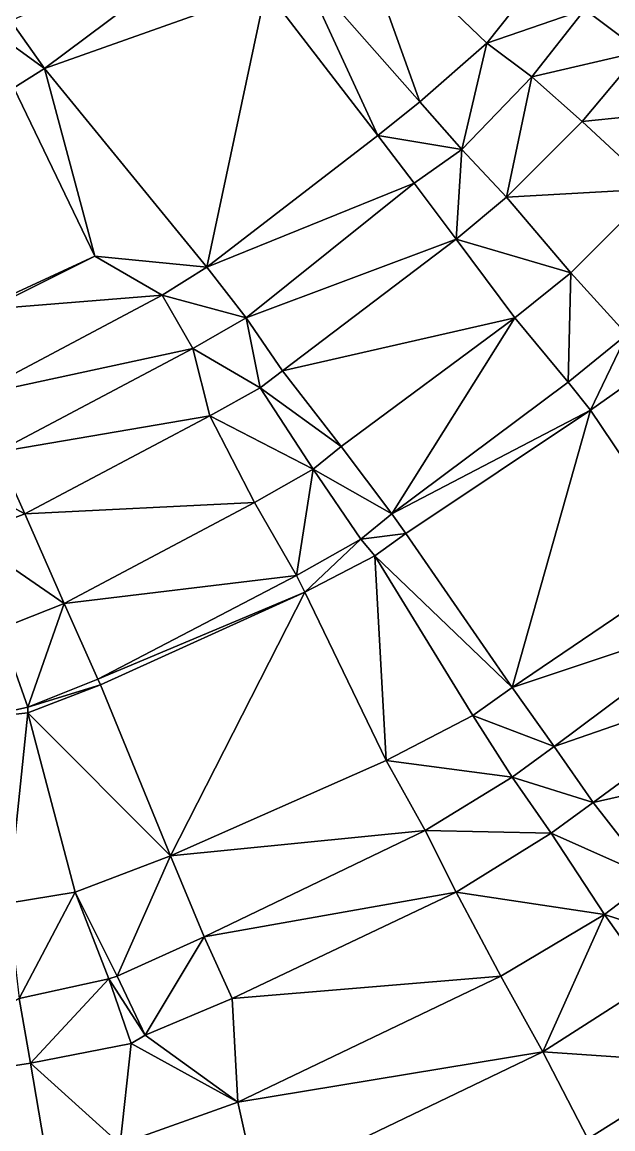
# Model space of a CAD drawing. Header units: millimetres. Extents: x 279405 to 280904, y 534349 to 535918.
# Drawn here: x 280245.5 to 280351, y 534902.3 to 535099.8 of the extents above; entities that cross this region are included whole.
import ezdxf

# ---------------------------------------------------------------- set-up
doc = ezdxf.new("R2010")
doc.units = ezdxf.units.MM
doc.layers.add('Карьер_конец_отработки', color=1, linetype='Continuous')

msp = doc.modelspace()

# ---------------------------------------------------------------- linework, layer by layer
at = {"layer": 'Карьер_конец_отработки', "color": 21, "true_color": 0xff914f}
for points in [[(280249.499989, 535091.5, -319.999987), (280286.999989, 535119.5, -319.999987), (280243.499989, 535100, -349.999987), (280249.499989, 535091.5, -319.999987)], [(280288.999989, 535105.5, -319.999987), (280286.999989, 535119.5, -319.999987), (280249.499989, 535091.5, -319.999987), (280288.999989, 535105.5, -319.999987)], [(280316.499989, 535085.5, -319.240007), (280304.499989, 535119, -318.050005), (280294.999989, 535110, -319.240007), (280316.499989, 535085.5, -319.240007)], [(280316.499989, 535085.5, -319.240007), (280328.499989, 535096, -318.050005), (280304.499989, 535119, -318.050005), (280316.499989, 535085.5, -319.240007)], [(280328.499989, 535096, -318.050005), (280337.999989, 535108, -316.879991), (280304.499989, 535119, -318.050005), (280328.499989, 535096, -318.050005)], [(280308.999989, 535079.5, -319.999987), (280294.999989, 535110, -319.240007), (280288.999989, 535105.5, -319.999987), (280308.999989, 535079.5, -319.999987)], [(280308.999989, 535079.5, -319.999987), (280316.499989, 535085.5, -319.240007), (280294.999989, 535110, -319.240007), (280308.999989, 535079.5, -319.999987)], [(280345.999989, 535102, -289.999987), (280337.999989, 535108, -316.879991), (280328.499989, 535096, -318.050005), (280345.999989, 535102, -289.999987)], [(280278.499989, 535056.000004, -319.999987), (280288.999989, 535105.5, -319.999987), (280249.499989, 535091.5, -319.999987), (280278.499989, 535056.000004, -319.999987)], [(280308.999989, 535079.5, -319.999987), (280288.999989, 535105.5, -319.999987), (280278.499989, 535056.000004, -319.999987), (280308.999989, 535079.5, -319.999987)], [(280355.999989, 535094.5, -289.999987), (280362.999989, 535105.5, -289.999987), (280345.999989, 535102, -289.999987), (280355.999989, 535094.5, -289.999987)], [(280336.499989, 535090, -289.999987), (280345.999989, 535102, -289.999987), (280328.499989, 535096, -318.050005), (280336.499989, 535090, -289.999987)], [(280355.999989, 535094.5, -289.999987), (280345.999989, 535102, -289.999987), (280336.499989, 535090, -289.999987), (280355.999989, 535094.5, -289.999987)], [(280249.499989, 535091.5, -319.999987), (280243.499989, 535100, -349.999987), (280240.065602, 535098.282798, -349.999987), (280249.499989, 535091.5, -319.999987)], [(280243.999989, 535088, -319.999987), (280249.499989, 535091.5, -319.999987), (280240.065602, 535098.282798, -349.999987), (280243.999989, 535088, -319.999987)], [(280323.999989, 535077, -289.999987), (280328.499989, 535096, -318.050005), (280316.499989, 535085.5, -319.240007), (280323.999989, 535077, -289.999987)], [(280336.499989, 535090, -289.999987), (280328.499989, 535096, -318.050005), (280323.999989, 535077, -289.999987), (280336.499989, 535090, -289.999987)], [(280345.499989, 535082, -289.999987), (280355.999989, 535094.5, -289.999987), (280336.499989, 535090, -289.999987), (280345.499989, 535082, -289.999987)], [(280369.999989, 535084.5, -259.999987), (280355.999989, 535094.5, -289.999987), (280345.499989, 535082, -289.999987), (280369.999989, 535084.5, -259.999987)], [(280258.499989, 535058.000004, -319.999987), (280249.499989, 535091.5, -319.999987), (280243.999989, 535088, -319.999987), (280258.499989, 535058.000004, -319.999987)], [(280258.499989, 535058.000004, -319.999987), (280278.499989, 535056.000004, -319.999987), (280249.499989, 535091.5, -319.999987), (280258.499989, 535058.000004, -319.999987)], [(280331.999989, 535068.500004, -289.999987), (280336.499989, 535090, -289.999987), (280323.999989, 535077, -289.999987), (280331.999989, 535068.500004, -289.999987)], [(280345.499989, 535082, -289.999987), (280336.499989, 535090, -289.999987), (280331.999989, 535068.500004, -289.999987), (280345.499989, 535082, -289.999987)], [(280258.499989, 535058.000004, -319.999987), (280243.999989, 535088, -319.999987), (280238.999989, 535049.000004, -322.120012), (280258.499989, 535058.000004, -319.999987)], [(280323.999989, 535077, -289.999987), (280316.499989, 535085.5, -319.240007), (280308.999989, 535079.5, -319.999987), (280323.999989, 535077, -289.999987)], [(280358.499989, 535070.000004, -259.999987), (280369.999989, 535084.5, -259.999987), (280345.499989, 535082, -289.999987), (280358.499989, 535070.000004, -259.999987)], [(280358.499989, 535070.000004, -259.999987), (280345.499989, 535082, -289.999987), (280331.999989, 535068.500004, -289.999987), (280358.499989, 535070.000004, -259.999987)], [(280315.499989, 535071.000004, -289.999987), (280308.999989, 535079.5, -319.999987), (280278.499989, 535056.000004, -319.999987), (280315.499989, 535071.000004, -289.999987)], [(280315.499989, 535071.000004, -289.999987), (280323.999989, 535077, -289.999987), (280308.999989, 535079.5, -319.999987), (280315.499989, 535071.000004, -289.999987)], [(280322.999989, 535061.000004, -289.999987), (280323.999989, 535077, -289.999987), (280315.499989, 535071.000004, -289.999987), (280322.999989, 535061.000004, -289.999987)], [(280331.999989, 535068.500004, -289.999987), (280323.999989, 535077, -289.999987), (280322.999989, 535061.000004, -289.999987), (280331.999989, 535068.500004, -289.999987)], [(280285.499989, 535047.000004, -289.999987), (280315.499989, 535071.000004, -289.999987), (280278.499989, 535056.000004, -319.999987), (280285.499989, 535047.000004, -289.999987)], [(280322.999989, 535061.000004, -289.999987), (280315.499989, 535071.000004, -289.999987), (280285.499989, 535047.000004, -289.999987), (280322.999989, 535061.000004, -289.999987)], [(280343.499989, 535055.000004, -259.999987), (280358.499989, 535070.000004, -259.999987), (280331.999989, 535068.500004, -289.999987), (280343.499989, 535055.000004, -259.999987)], [(280353.499989, 535044.000004, -259.999987), (280358.499989, 535070.000004, -259.999987), (280343.499989, 535055.000004, -259.999987), (280353.499989, 535044.000004, -259.999987)], [(280343.499989, 535055.000004, -259.999987), (280331.999989, 535068.500004, -289.999987), (280322.999989, 535061.000004, -289.999987), (280343.499989, 535055.000004, -259.999987)], [(280291.999989, 535037.500004, -289.999987), (280322.999989, 535061.000004, -289.999987), (280285.499989, 535047.000004, -289.999987), (280291.999989, 535037.500004, -289.999987)], [(280333.499989, 535047.000004, -259.999987), (280322.999989, 535061.000004, -289.999987), (280291.999989, 535037.500004, -289.999987), (280333.499989, 535047.000004, -259.999987)], [(280333.499989, 535047.000004, -259.999987), (280343.499989, 535055.000004, -259.999987), (280322.999989, 535061.000004, -289.999987), (280333.499989, 535047.000004, -259.999987)], [(280239.499989, 535048.500004, -319.999987), (280258.499989, 535058.000004, -319.999987), (280238.999989, 535049.000004, -322.120012), (280239.499989, 535048.500004, -319.999987)], [(280270.499989, 535051.000004, -319.999987), (280258.499989, 535058.000004, -319.999987), (280239.499989, 535048.500004, -319.999987), (280270.499989, 535051.000004, -319.999987)], [(280270.499989, 535051.000004, -319.999987), (280278.499989, 535056.000004, -319.999987), (280258.499989, 535058.000004, -319.999987), (280270.499989, 535051.000004, -319.999987)], [(280285.499989, 535047.000004, -289.999987), (280278.499989, 535056.000004, -319.999987), (280270.499989, 535051.000004, -319.999987), (280285.499989, 535047.000004, -289.999987)], [(280342.999989, 535035.500004, -259.999987), (280343.499989, 535055.000004, -259.999987), (280333.499989, 535047.000004, -259.999987), (280342.999989, 535035.500004, -259.999987)], [(280353.499989, 535044.000004, -259.999987), (280343.499989, 535055.000004, -259.999987), (280342.999989, 535035.500004, -259.999987), (280353.499989, 535044.000004, -259.999987)], [(280275.999989, 535041.500004, -289.999987), (280270.499989, 535051.000004, -319.999987), (280236.499989, 535033.000004, -319.999987), (280275.999989, 535041.500004, -289.999987)], [(280270.499989, 535051.000004, -319.999987), (280239.499989, 535048.500004, -319.999987), (280236.499989, 535033.000004, -319.999987), (280270.499989, 535051.000004, -319.999987)], [(280275.999989, 535041.500004, -289.999987), (280285.499989, 535047.000004, -289.999987), (280270.499989, 535051.000004, -319.999987), (280275.999989, 535041.500004, -289.999987)], [(280287.999989, 535034.500004, -289.999987), (280285.499989, 535047.000004, -289.999987), (280275.999989, 535041.500004, -289.999987), (280287.999989, 535034.500004, -289.999987)], [(280287.999989, 535034.500004, -289.999987), (280291.999989, 535037.500004, -289.999987), (280285.499989, 535047.000004, -289.999987), (280287.999989, 535034.500004, -289.999987)], [(280302.499989, 535024.000004, -259.999987), (280333.499989, 535047.000004, -259.999987), (280291.999989, 535037.500004, -289.999987), (280302.499989, 535024.000004, -259.999987)], [(280311.499989, 535012.000004, -259.999987), (280333.499989, 535047.000004, -259.999987), (280302.499989, 535024.000004, -259.999987), (280311.499989, 535012.000004, -259.999987)], [(280342.999989, 535035.500004, -259.999987), (280333.499989, 535047.000004, -259.999987), (280311.499989, 535012.000004, -259.999987), (280342.999989, 535035.500004, -259.999987)], [(280346.999989, 535030.500004, -248.810015), (280353.499989, 535044.000004, -259.999987), (280342.999989, 535035.500004, -259.999987), (280346.999989, 535030.500004, -248.810015)], [(280358.999989, 535039.000004, -247.550005), (280353.499989, 535044.000004, -259.999987), (280346.999989, 535030.500004, -248.810015), (280358.999989, 535039.000004, -247.550005)], [(280240.999989, 535023.000004, -289.999987), (280275.999989, 535041.500004, -289.999987), (280236.499989, 535033.000004, -319.999987), (280240.999989, 535023.000004, -289.999987)], [(280278.999989, 535029.500004, -289.999987), (280275.999989, 535041.500004, -289.999987), (280240.999989, 535023.000004, -289.999987), (280278.999989, 535029.500004, -289.999987)], [(280278.999989, 535029.500004, -289.999987), (280287.999989, 535034.500004, -289.999987), (280275.999989, 535041.500004, -289.999987), (280278.999989, 535029.500004, -289.999987)], [(280302.499989, 535024.000004, -259.999987), (280291.999989, 535037.500004, -289.999987), (280287.999989, 535034.500004, -289.999987), (280302.499989, 535024.000004, -259.999987)], [(280365.499989, 535003.000004, -248.810015), (280358.999989, 535039.000004, -247.550005), (280346.999989, 535030.500004, -248.810015), (280365.499989, 535003.000004, -248.810015)], [(280346.999989, 535030.500004, -248.810015), (280342.999989, 535035.500004, -259.999987), (280311.499989, 535012.000004, -259.999987), (280346.999989, 535030.500004, -248.810015)], [(280297.499989, 535020.000004, -259.999987), (280287.999989, 535034.500004, -289.999987), (280278.999989, 535029.500004, -289.999987), (280297.499989, 535020.000004, -259.999987)], [(280297.499989, 535020.000004, -259.999987), (280302.499989, 535024.000004, -259.999987), (280287.999989, 535034.500004, -289.999987), (280297.499989, 535020.000004, -259.999987)], [(280245.999989, 535012.000004, -289.999987), (280278.999989, 535029.500004, -289.999987), (280240.999989, 535023.000004, -289.999987), (280245.999989, 535012.000004, -289.999987)], [(280286.999989, 535014.000004, -259.999987), (280278.999989, 535029.500004, -289.999987), (280245.999989, 535012.000004, -289.999987), (280286.999989, 535014.000004, -259.999987)], [(280286.999989, 535014.000004, -259.999987), (280297.499989, 535020.000004, -259.999987), (280278.999989, 535029.500004, -289.999987), (280286.999989, 535014.000004, -259.999987)], [(280313.999989, 535008.500004, -252.400011), (280346.999989, 535030.500004, -248.810015), (280311.499989, 535012.000004, -259.999987), (280313.999989, 535008.500004, -252.400011)], [(280332.999989, 534981.000004, -252.400011), (280346.999989, 535030.500004, -248.810015), (280313.999989, 535008.500004, -252.400011), (280332.999989, 534981.000004, -252.400011)], [(280365.499989, 535003.000004, -248.810015), (280346.999989, 535030.500004, -248.810015), (280332.999989, 534981.000004, -252.400011), (280365.499989, 535003.000004, -248.810015)], [(280311.499989, 535012.000004, -259.999987), (280302.499989, 535024.000004, -259.999987), (280297.499989, 535020.000004, -259.999987), (280311.499989, 535012.000004, -259.999987)], [(280245.999989, 535012.000004, -289.999987), (280240.999989, 535023.000004, -289.999987), (280231.999989, 535019.500004, -289.999987), (280245.999989, 535012.000004, -289.999987)], [(280294.499989, 535001.000004, -259.999987), (280297.499989, 535020.000004, -259.999987), (280286.999989, 535014.000004, -259.999987), (280294.499989, 535001.000004, -259.999987)], [(280305.999989, 535007.500004, -259.999987), (280297.499989, 535020.000004, -259.999987), (280294.499989, 535001.000004, -259.999987), (280305.999989, 535007.500004, -259.999987)], [(280305.999989, 535007.500004, -259.999987), (280311.499989, 535012.000004, -259.999987), (280297.499989, 535020.000004, -259.999987), (280305.999989, 535007.500004, -259.999987)], [(280235.499989, 535008.000004, -289.999987), (280245.999989, 535012.000004, -289.999987), (280231.999989, 535019.500004, -289.999987), (280235.499989, 535008.000004, -289.999987)], [(280252.999989, 534996.000004, -259.999987), (280286.999989, 535014.000004, -259.999987), (280245.999989, 535012.000004, -289.999987), (280252.999989, 534996.000004, -259.999987)], [(280294.499989, 535001.000004, -259.999987), (280286.999989, 535014.000004, -259.999987), (280252.999989, 534996.000004, -259.999987), (280294.499989, 535001.000004, -259.999987)], [(280252.999989, 534996.000004, -259.999987), (280245.999989, 535012.000004, -289.999987), (280235.499989, 535008.000004, -289.999987), (280252.999989, 534996.000004, -259.999987)], [(280313.999989, 535008.500004, -252.400011), (280311.499989, 535012.000004, -259.999987), (280305.999989, 535007.500004, -259.999987), (280313.999989, 535008.500004, -252.400011)], [(280241.499989, 534991.500004, -259.999987), (280252.999989, 534996.000004, -259.999987), (280235.499989, 535008.000004, -289.999987), (280241.499989, 534991.500004, -259.999987)], [(280308.499989, 535004.500004, -253.060015), (280313.999989, 535008.500004, -252.400011), (280305.999989, 535007.500004, -259.999987), (280308.499989, 535004.500004, -253.060015)], [(280332.999989, 534981.000004, -252.400011), (280313.999989, 535008.500004, -252.400011), (280308.499989, 535004.500004, -253.060015), (280332.999989, 534981.000004, -252.400011)], [(280295.999989, 534998.000004, -254.259996), (280305.999989, 535007.500004, -259.999987), (280294.499989, 535001.000004, -259.999987), (280295.999989, 534998.000004, -254.259996)], [(280308.499989, 535004.500004, -253.060015), (280305.999989, 535007.500004, -259.999987), (280295.999989, 534998.000004, -254.259996), (280308.499989, 535004.500004, -253.060015)], [(280310.499989, 534968.000004, -254.259996), (280308.499989, 535004.500004, -253.060015), (280295.999989, 534998.000004, -254.259996), (280310.499989, 534968.000004, -254.259996)], [(280310.499989, 534968.000004, -254.259996), (280325.999989, 534976.000004, -253.060015), (280308.499989, 535004.500004, -253.060015), (280310.499989, 534968.000004, -254.259996)], [(280325.999989, 534976.000004, -253.060015), (280332.999989, 534981.000004, -252.400011), (280308.499989, 535004.500004, -253.060015), (280325.999989, 534976.000004, -253.060015)], [(280371.999989, 534994.000004, -229.999987), (280365.499989, 535003.000004, -248.810015), (280332.999989, 534981.000004, -252.400011), (280371.999989, 534994.000004, -229.999987)], [(280258.999989, 534982.500004, -259.999987), (280294.499989, 535001.000004, -259.999987), (280252.999989, 534996.000004, -259.999987), (280258.999989, 534982.500004, -259.999987)], [(280295.999989, 534998.000004, -254.259996), (280294.499989, 535001.000004, -259.999987), (280258.999989, 534982.500004, -259.999987), (280295.999989, 534998.000004, -254.259996)], [(280259.499989, 534981.500004, -257.93001), (280295.999989, 534998.000004, -254.259996), (280258.999989, 534982.500004, -259.999987), (280259.499989, 534981.500004, -257.93001)], [(280271.999989, 534951.000004, -257.93001), (280295.999989, 534998.000004, -254.259996), (280259.499989, 534981.500004, -257.93001), (280271.999989, 534951.000004, -257.93001)], [(280310.499989, 534968.000004, -254.259996), (280295.999989, 534998.000004, -254.259996), (280271.999989, 534951.000004, -257.93001), (280310.499989, 534968.000004, -254.259996)], [(280246.499989, 534977.500004, -259.999987), (280252.999989, 534996.000004, -259.999987), (280241.499989, 534991.500004, -259.999987), (280246.499989, 534977.500004, -259.999987)], [(280258.999989, 534982.500004, -259.999987), (280252.999989, 534996.000004, -259.999987), (280246.499989, 534977.500004, -259.999987), (280258.999989, 534982.500004, -259.999987)], [(280340.499989, 534970.500004, -229.999987), (280371.999989, 534994.000004, -229.999987), (280332.999989, 534981.000004, -252.400011), (280340.499989, 534970.500004, -229.999987)], [(280379.499989, 534984.000004, -229.999987), (280371.999989, 534994.000004, -229.999987), (280340.499989, 534970.500004, -229.999987), (280379.499989, 534984.000004, -229.999987)], [(280246.499989, 534977.500004, -259.999987), (280241.499989, 534991.500004, -259.999987), (280237.499989, 534975.500004, -259.999987), (280246.499989, 534977.500004, -259.999987)], [(280259.499989, 534981.500004, -257.93001), (280258.999989, 534982.500004, -259.999987), (280246.499989, 534977.500004, -259.999987), (280259.499989, 534981.500004, -257.93001)], [(280347.499989, 534960.500004, -229.999987), (280379.499989, 534984.000004, -229.999987), (280340.499989, 534970.500004, -229.999987), (280347.499989, 534960.500004, -229.999987)], [(280389.499989, 534970.000004, -199.999987), (280379.499989, 534984.000004, -229.999987), (280347.499989, 534960.500004, -229.999987), (280389.499989, 534970.000004, -199.999987)], [(280271.999989, 534951.000004, -257.93001), (280259.499989, 534981.500004, -257.93001), (280246.499989, 534976.500004, -259.199999), (280271.999989, 534951.000004, -257.93001)], [(280259.499989, 534981.500004, -257.93001), (280246.499989, 534977.500004, -259.999987), (280246.499989, 534976.500004, -259.199999), (280259.499989, 534981.500004, -257.93001)], [(280340.499989, 534970.500004, -229.999987), (280332.999989, 534981.000004, -252.400011), (280325.999989, 534976.000004, -253.060015), (280340.499989, 534970.500004, -229.999987)], [(280246.499989, 534976.500004, -259.199999), (280246.499989, 534977.500004, -259.999987), (280237.499989, 534975.500004, -259.999987), (280246.499989, 534976.500004, -259.199999)], [(280242.999989, 534942.500004, -259.999987), (280246.499989, 534976.500004, -259.199999), (280237.499989, 534975.500004, -259.999987), (280242.999989, 534942.500004, -259.999987)], [(280254.999989, 534944.500004, -259.199999), (280246.499989, 534976.500004, -259.199999), (280242.999989, 534942.500004, -259.999987), (280254.999989, 534944.500004, -259.199999)], [(280254.999989, 534944.500004, -259.199999), (280271.999989, 534951.000004, -257.93001), (280246.499989, 534976.500004, -259.199999), (280254.999989, 534944.500004, -259.199999)], [(280332.999989, 534965.000004, -229.999987), (280325.999989, 534976.000004, -253.060015), (280310.499989, 534968.000004, -254.259996), (280332.999989, 534965.000004, -229.999987)], [(280332.999989, 534965.000004, -229.999987), (280340.499989, 534970.500004, -229.999987), (280325.999989, 534976.000004, -253.060015), (280332.999989, 534965.000004, -229.999987)], [(280347.499989, 534960.500004, -229.999987), (280340.499989, 534970.500004, -229.999987), (280332.999989, 534965.000004, -229.999987), (280347.499989, 534960.500004, -229.999987)], [(280357.999989, 534947.000004, -199.999987), (280389.499989, 534970.000004, -199.999987), (280347.499989, 534960.500004, -229.999987), (280357.999989, 534947.000004, -199.999987)], [(280317.499989, 534955.500004, -229.999987), (280310.499989, 534968.000004, -254.259996), (280271.999989, 534951.000004, -257.93001), (280317.499989, 534955.500004, -229.999987)], [(280317.499989, 534955.500004, -229.999987), (280332.999989, 534965.000004, -229.999987), (280310.499989, 534968.000004, -254.259996), (280317.499989, 534955.500004, -229.999987)], [(280339.999989, 534955.000004, -229.999987), (280332.999989, 534965.000004, -229.999987), (280317.499989, 534955.500004, -229.999987), (280339.999989, 534955.000004, -229.999987)], [(280339.999989, 534955.000004, -229.999987), (280347.499989, 534960.500004, -229.999987), (280332.999989, 534965.000004, -229.999987), (280339.999989, 534955.000004, -229.999987)], [(280357.999989, 534947.000004, -199.999987), (280347.499989, 534960.500004, -229.999987), (280339.999989, 534955.000004, -229.999987), (280357.999989, 534947.000004, -199.999987)], [(280277.999989, 534936.500004, -229.999987), (280317.499989, 534955.500004, -229.999987), (280271.999989, 534951.000004, -257.93001), (280277.999989, 534936.500004, -229.999987)], [(280322.999989, 534944.500004, -229.999987), (280317.499989, 534955.500004, -229.999987), (280277.999989, 534936.500004, -229.999987), (280322.999989, 534944.500004, -229.999987)], [(280322.999989, 534944.500004, -229.999987), (280339.999989, 534955.000004, -229.999987), (280317.499989, 534955.500004, -229.999987), (280322.999989, 534944.500004, -229.999987)], [(280349.499989, 534940.500004, -199.999987), (280339.999989, 534955.000004, -229.999987), (280322.999989, 534944.500004, -229.999987), (280349.499989, 534940.500004, -199.999987)], [(280349.499989, 534940.500004, -199.999987), (280357.999989, 534947.000004, -199.999987), (280339.999989, 534955.000004, -229.999987), (280349.499989, 534940.500004, -199.999987)], [(280262.499989, 534929.500004, -229.999987), (280271.999989, 534951.000004, -257.93001), (280254.999989, 534944.500004, -259.199999), (280262.499989, 534929.500004, -229.999987)], [(280277.999989, 534936.500004, -229.999987), (280271.999989, 534951.000004, -257.93001), (280262.499989, 534929.500004, -229.999987), (280277.999989, 534936.500004, -229.999987)], [(280366.499989, 534935.000004, -199.999987), (280357.999989, 534947.000004, -199.999987), (280349.499989, 534940.500004, -199.999987), (280366.499989, 534935.000004, -199.999987)], [(280244.999989, 534925.500004, -229.999987), (280254.999989, 534944.500004, -259.199999), (280242.999989, 534942.500004, -259.999987), (280244.999989, 534925.500004, -229.999987)], [(280260.999989, 534929.000004, -229.999987), (280254.999989, 534944.500004, -259.199999), (280244.999989, 534925.500004, -229.999987), (280260.999989, 534929.000004, -229.999987)], [(280260.999989, 534929.000004, -229.999987), (280262.499989, 534929.500004, -229.999987), (280254.999989, 534944.500004, -259.199999), (280260.999989, 534929.000004, -229.999987)], [(280282.999989, 534925.500004, -229.999987), (280322.999989, 534944.500004, -229.999987), (280277.999989, 534936.500004, -229.999987), (280282.999989, 534925.500004, -229.999987)], [(280330.999989, 534929.500004, -199.999987), (280322.999989, 534944.500004, -229.999987), (280282.999989, 534925.500004, -229.999987), (280330.999989, 534929.500004, -199.999987)], [(280330.999989, 534929.500004, -199.999987), (280349.499989, 534940.500004, -199.999987), (280322.999989, 534944.500004, -229.999987), (280330.999989, 534929.500004, -199.999987)], [(280338.499989, 534916.000004, -199.999987), (280349.499989, 534940.500004, -199.999987), (280330.999989, 534929.500004, -199.999987), (280338.499989, 534916.000004, -199.999987)], [(280357.999989, 534928.500004, -199.999987), (280349.499989, 534940.500004, -199.999987), (280338.499989, 534916.000004, -199.999987), (280357.999989, 534928.500004, -199.999987)], [(280357.999989, 534928.500004, -199.999987), (280366.499989, 534935.000004, -199.999987), (280349.499989, 534940.500004, -199.999987), (280357.999989, 534928.500004, -199.999987)], [(280267.499989, 534919.000004, -229.999987), (280277.999989, 534936.500004, -229.999987), (280262.499989, 534929.500004, -229.999987), (280267.499989, 534919.000004, -229.999987)], [(280282.999989, 534925.500004, -229.999987), (280277.999989, 534936.500004, -229.999987), (280267.499989, 534919.000004, -229.999987), (280282.999989, 534925.500004, -229.999987)], [(280246.999989, 534914.000004, -229.999987), (280260.999989, 534929.000004, -229.999987), (280244.999989, 534925.500004, -229.999987), (280246.999989, 534914.000004, -229.999987)], [(280264.999989, 534917.500004, -229.999987), (280260.999989, 534929.000004, -229.999987), (280246.999989, 534914.000004, -229.999987), (280264.999989, 534917.500004, -229.999987)], [(280267.499989, 534919.000004, -229.999987), (280262.499989, 534929.500004, -229.999987), (280260.999989, 534929.000004, -229.999987), (280267.499989, 534919.000004, -229.999987)], [(280264.999989, 534917.500004, -229.999987), (280267.499989, 534919.000004, -229.999987), (280260.999989, 534929.000004, -229.999987), (280264.999989, 534917.500004, -229.999987)], [(280283.999989, 534907.000004, -199.999987), (280330.999989, 534929.500004, -199.999987), (280282.999989, 534925.500004, -229.999987), (280283.999989, 534907.000004, -199.999987)], [(280338.499989, 534916.000004, -199.999987), (280330.999989, 534929.500004, -199.999987), (280283.999989, 534907.000004, -199.999987), (280338.499989, 534916.000004, -199.999987)], [(280367.999989, 534914.000004, -169.999987), (280357.999989, 534928.500004, -199.999987), (280338.499989, 534916.000004, -199.999987), (280367.999989, 534914.000004, -169.999987)], [(280246.999989, 534914.000004, -229.999987), (280244.999989, 534925.500004, -229.999987), (280217.999989, 534909.500004, -229.999987), (280246.999989, 534914.000004, -229.999987)], [(280283.999989, 534907.000004, -199.999987), (280282.999989, 534925.500004, -229.999987), (280267.499989, 534919.000004, -229.999987), (280283.999989, 534907.000004, -199.999987)], [(280283.999989, 534907.000004, -199.999987), (280267.499989, 534919.000004, -229.999987), (280264.999989, 534917.500004, -229.999987), (280283.999989, 534907.000004, -199.999987)], [(280262.999989, 534899.500004, -199.999987), (280264.999989, 534917.500004, -229.999987), (280246.999989, 534914.000004, -229.999987), (280262.999989, 534899.500004, -199.999987)], [(280283.999989, 534907.000004, -199.999987), (280264.999989, 534917.500004, -229.999987), (280262.999989, 534899.500004, -199.999987), (280283.999989, 534907.000004, -199.999987)], [(280287.499989, 534891.500004, -199.999987), (280338.499989, 534916.000004, -199.999987), (280283.999989, 534907.000004, -199.999987), (280287.499989, 534891.500004, -199.999987)], [(280346.499989, 534900.500004, -169.999987), (280338.499989, 534916.000004, -199.999987), (280287.499989, 534891.500004, -199.999987), (280346.499989, 534900.500004, -169.999987)], [(280346.499989, 534900.500004, -169.999987), (280367.999989, 534914.000004, -169.999987), (280338.499989, 534916.000004, -199.999987), (280346.499989, 534900.500004, -169.999987)], [(280249.999989, 534896.500004, -199.999987), (280246.999989, 534914.000004, -229.999987), (280217.999989, 534909.500004, -229.999987), (280249.999989, 534896.500004, -199.999987)], [(280249.999989, 534896.500004, -199.999987), (280262.999989, 534899.500004, -199.999987), (280246.999989, 534914.000004, -229.999987), (280249.999989, 534896.500004, -199.999987)], [(280376.999989, 534902.000004, -169.999987), (280367.999989, 534914.000004, -169.999987), (280346.499989, 534900.500004, -169.999987), (280376.999989, 534902.000004, -169.999987)], [(280219.499989, 534892.000004, -199.999987), (280249.999989, 534896.500004, -199.999987), (280217.999989, 534909.500004, -229.999987), (280219.499989, 534892.000004, -199.999987)], [(280287.499989, 534891.500004, -199.999987), (280283.999989, 534907.000004, -199.999987), (280262.999989, 534899.500004, -199.999987), (280287.499989, 534891.500004, -199.999987)]]:
    msp.add_3dface(points, dxfattribs=at)

doc.saveas('drawing.dxf')
